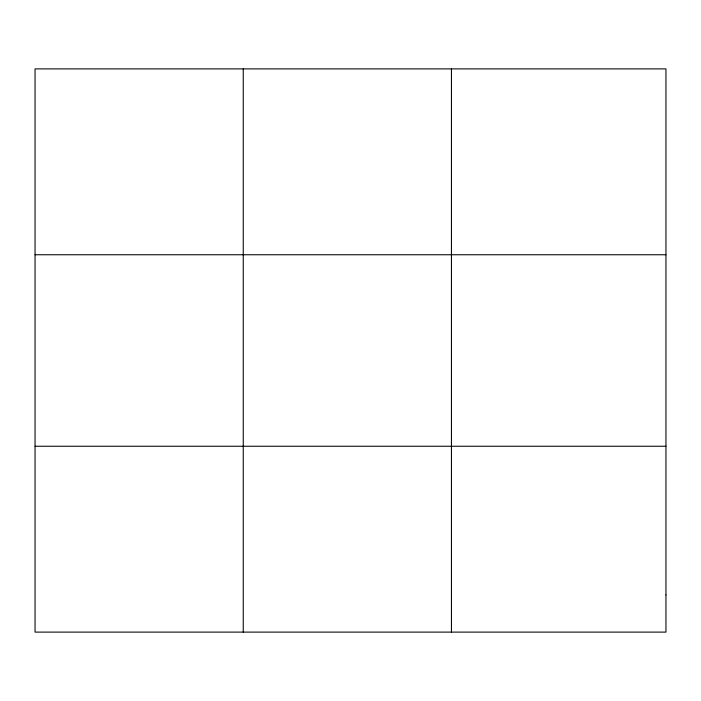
<?xml version="1.0" encoding="UTF-8"?>
<svg xmlns="http://www.w3.org/2000/svg" width="701" height="701" viewBox="0 0 701 701"><rect width="100%" height="100%" fill="white"/><g stroke="black" fill="none" stroke-linecap="round" stroke-linejoin="round"><path stroke-width="1.05" d="M243.247 632.109L243.247 68.891M451.444 632.109L451.444 68.891M35.05 254.752L665.95 254.752M35.05 446.248L665.95 446.248M665.95 594.939L665.95 632.109L35.05 632.109L35.05 68.891L665.95 68.891L665.95 594.939"/></g></svg>
